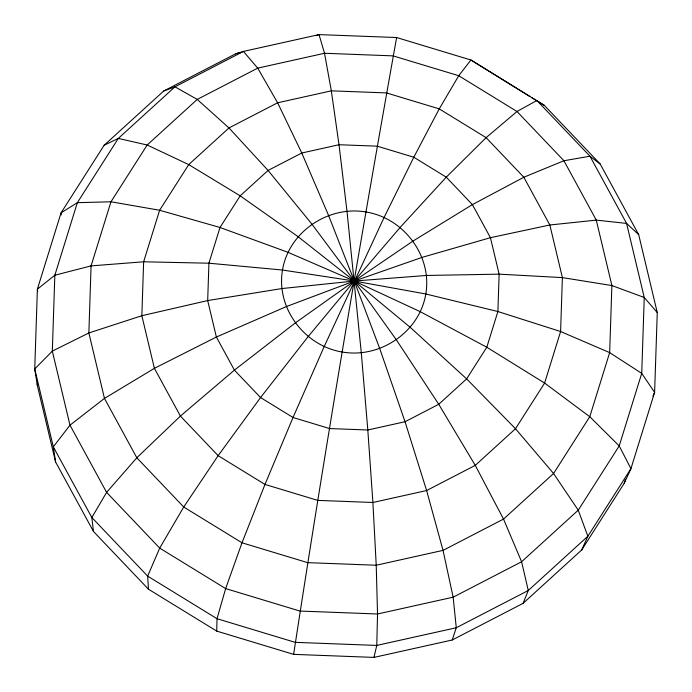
<?xml version="1.0" encoding="UTF-8"?>
<svg xmlns="http://www.w3.org/2000/svg" width="692" height="692" viewBox="0 0 692 692"><rect width="100%" height="100%" fill="white"/><g stroke="black" fill="none" stroke-linecap="round" stroke-linejoin="round"><path stroke-width="1.04" d="M216.717 631.104L217.02 618.709L225.644 588.589L242.001 542.788L264.984 484.435L293.027 417.492L324.202 346.545L384.095 217.47L413.79 157.231L439.247 108.886L458.735 75.722L470.923 60.005L544.336 105.374L600.172 163.987L638.69 234.649L657.262 312.55L654.615 392.364L630.94 468.666L624.149 483.414L581.73 549.932L523.091 603.337L452.222 639.996L373.965 657.4L293.633 654.364L216.717 631.104L148.451 589.195L93.489 531.499L55.576 461.945L37.299 385.271L34.738 368.957L37.385 289.144L61.06 212.842L104.146 145.259L163.719 90.998L235.721 53.76L243.42 51.416L319.029 34.6L396.62 37.532L470.923 60.005L529.735 96.404M37.299 385.271L37.377 383.117M293.633 654.364C325.188 448.321 359.987 242.736 396.62 37.532M373.965 657.4L376.768 645.428L377.538 613.994L376.223 565.234L372.901 502.478L367.815 430L361.293 352.747L347.003 211.268L339.002 144.732L331.33 90.842L324.522 53.275L319.029 34.6L316.175 35.707M624.149 483.414L625.421 479.297M452.222 639.996L456.279 627.748L453.148 597.179L443.027 550.374L426.618 490.533L405.036 421.722L379.752 348.638L354.287 281.021L328.544 215.376L301.781 153.01L277.622 102.788L257.718 68.136L243.42 51.416L174.964 86.82L163.719 90.998M523.091 603.337L528.281 590.501L587.854 536.248L630.94 468.666L619.219 445.916L589.774 416.722L544.613 383.065L486.805 347.246L420.312 311.703L354.287 281.021L287.993 252.312L220.004 227.486L159.627 210.256L110.971 201.787L77.348 202.678L61.06 212.842L61.294 214.927M581.73 549.932L587.854 536.248L578.244 510.177L553.565 473.501L515.497 428.72L466.633 378.887L410.304 327.394L354.287 281.021L298.001 236.621L240.185 195.845L188.734 164.601L147.171 145.009L118.323 138.417L104.146 145.259M652.928 396.118L654.615 392.364L641.726 373.369L609.661 352.617L560.598 331.52L497.894 311.53L425.805 293.988L354.287 281.021L282.5 270.027L208.923 263.202L143.633 261.792L91.076 265.892L54.841 275.226L37.385 289.144L37.679 291.211M235.721 53.76L240.946 52.601M531.56 97.529L544.336 105.374M600.172 163.987L589.965 156.219L536.871 100.487L517.01 111.499L486.104 137.647L446.262 177.169L400.201 227.357L354.287 281.021L308.104 336.658L260.555 397.563L218.136 455.673L183.735 507.02L159.696 548.107L147.664 576.133L148.451 589.195M638.69 234.649L626.58 223.412L589.965 156.219L563.919 160.743L523.827 177.247L472.402 204.607L413.167 240.963L354.287 281.021L295.138 323.052L234.415 370.125L180.413 416.074L136.826 457.767L106.603 492.367L91.828 517.521L93.489 531.499M657.262 312.55L644.243 297.474L626.58 223.412L596.279 220.117L549.846 224.987L490.438 237.693L422.111 257.372L354.287 281.021L286.194 306.642L216.38 337.039L154.394 368.334L104.466 398.402L69.987 425.182L53.31 446.85L55.576 461.945M54.841 275.226L52.324 351.112L69.987 425.182L106.603 492.367L159.696 548.107L225.644 588.589L299.947 611.062L377.538 613.994L453.148 597.179L521.604 561.766L578.244 510.177L619.219 445.916L641.726 373.369L644.243 297.474L611.884 285.554L562.388 277.604L499.131 274.162L426.419 275.459L354.287 281.021L281.886 288.555L207.686 300.57L141.851 315.716L88.861 332.956L52.324 351.112L34.738 368.957L53.31 446.85L91.828 517.521L147.664 576.133L217.02 618.709L295.164 642.349L376.768 645.428L456.279 627.748L528.281 590.501L521.604 561.766L503.517 519.087L475.257 465.379L438.745 404.292L396.473 339.997L354.287 281.021L311.832 224.018L268.072 170.44L228.983 127.942L197.229 99.423L174.964 86.82L118.323 138.417L77.348 202.678L54.841 275.226M91.076 265.892L88.861 332.956L104.466 398.402L136.826 457.767L183.735 507.02L242.001 542.788L307.655 562.648L376.223 565.234L443.027 550.374L503.517 519.087L553.565 473.501L589.774 416.722L609.661 352.617L611.884 285.554L596.279 220.117L563.919 160.743L517.01 111.499L458.735 75.722L393.082 55.87L324.522 53.275L257.718 68.136L197.229 99.423L147.171 145.009L110.971 201.787L91.076 265.892M143.633 261.792L141.851 315.716L154.394 368.334L180.413 416.074L218.136 455.673L264.984 484.435L317.775 500.394L372.901 502.478L426.618 490.533L475.257 465.379L515.497 428.72L544.613 383.065L560.598 331.52L562.388 277.604L549.846 224.987L523.827 177.247L486.104 137.647L439.247 108.886L386.465 92.918L331.33 90.842L277.622 102.788L228.983 127.942L188.734 164.601L159.627 210.256L143.633 261.792M208.923 263.202L207.686 300.57L216.38 337.039L234.415 370.125L260.555 397.563L293.027 417.492L329.608 428.564L367.815 430L405.036 421.722L438.745 404.292L466.633 378.887L486.805 347.246L497.894 311.53L499.131 274.162L490.438 237.693L472.402 204.607L446.262 177.169L413.79 157.231L377.209 146.168L339.002 144.732L301.781 153.01L268.072 170.44L240.185 195.845L220.004 227.486L208.923 263.202M282.5 270.027C275.926 308.078 304.567 346.043 342.35 352.029C380.046 358.646 419.516 332.108 425.805 293.988C432.379 255.936 403.739 217.971 365.956 211.986C328.259 205.368 288.78 231.907 282.5 270.027"/></g></svg>
